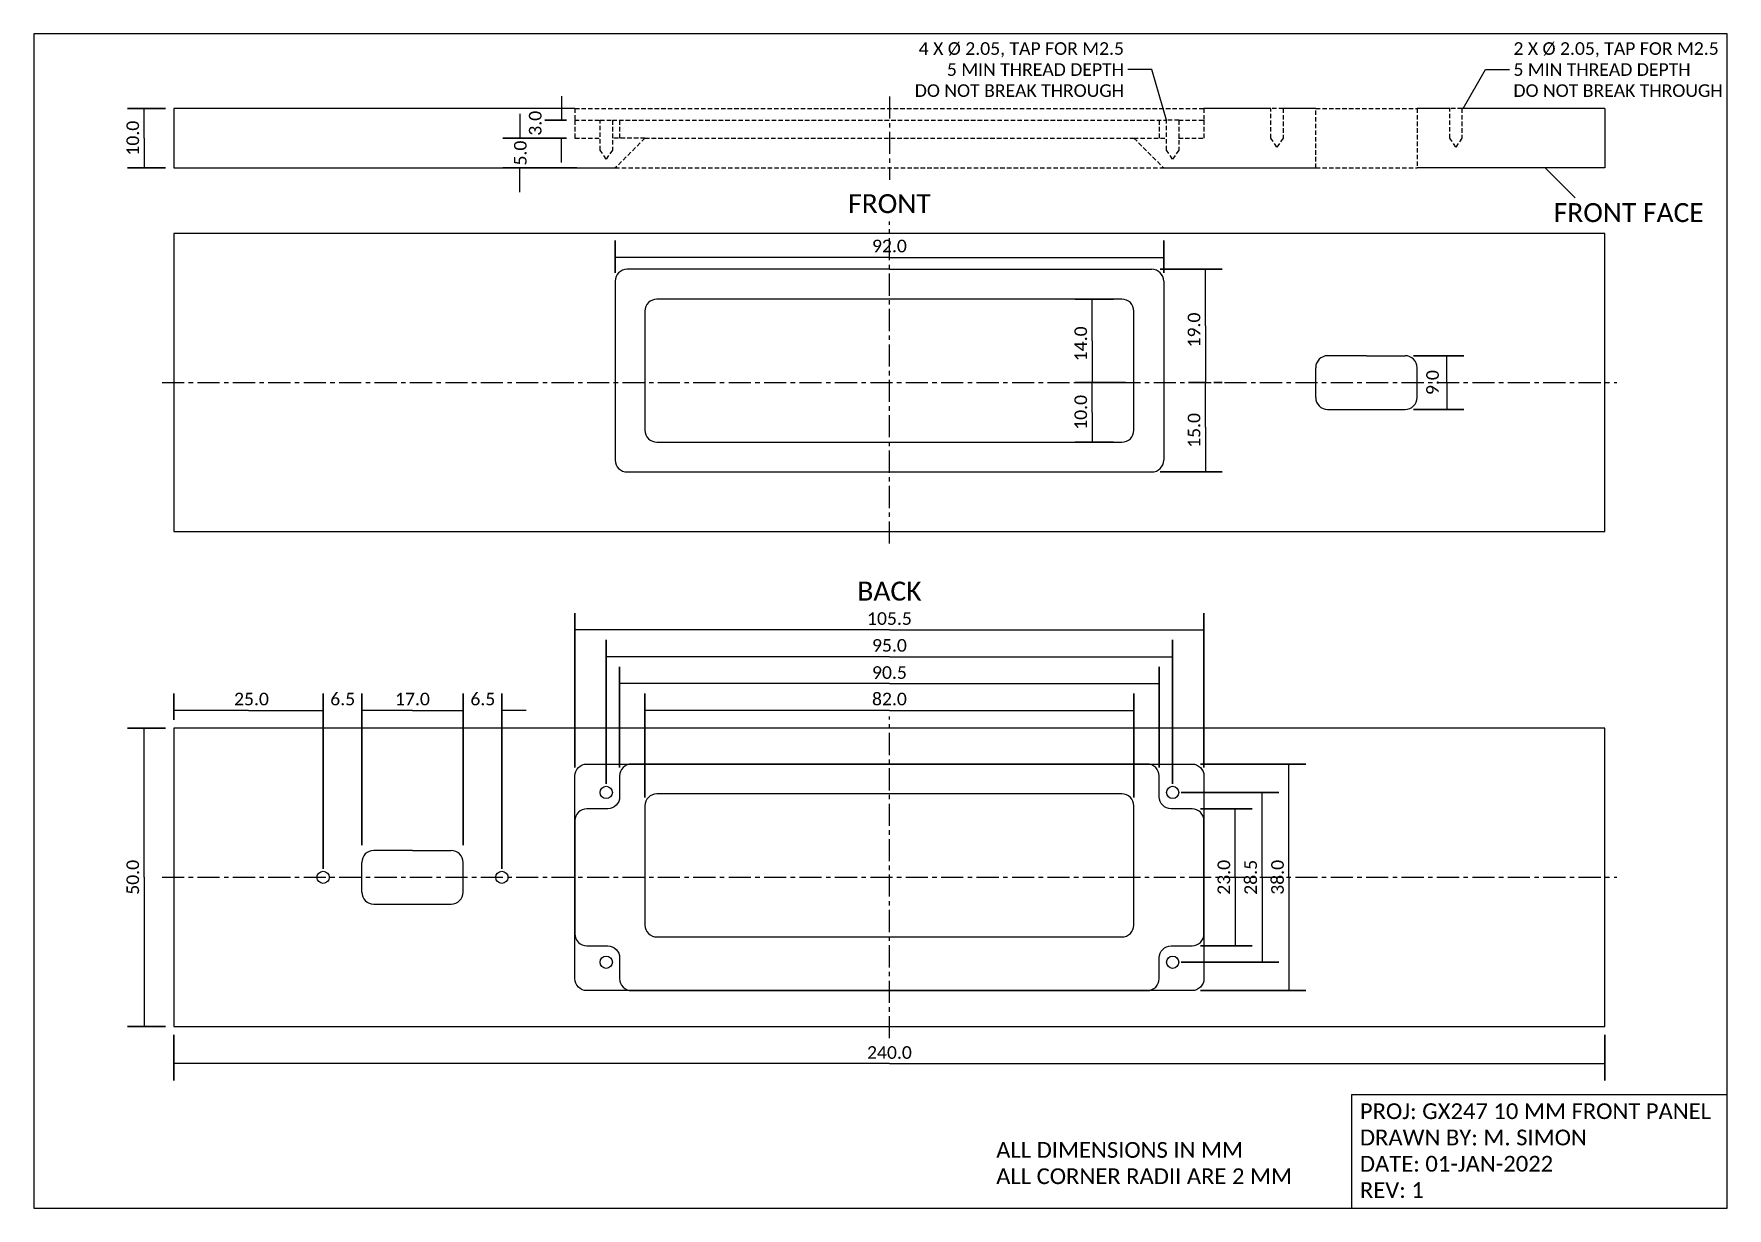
# Model space of a CAD drawing. Extents: x 0 to 284, y 0 to 197.
import ezdxf

# ---------------------------------------------------------------- set-up
doc = ezdxf.new("R2010")
doc.units = 0
doc.header["$LTSCALE"] = 2.97
doc.header["$MEASUREMENT"] = 0
doc.linetypes.add('CENTER', pattern=[2, 1.25, -0.25, 0.25, -0.25])
doc.linetypes.add('DASHED2', pattern=[0.375, 0.25, -0.125])
doc.layers.get('0').update_dxf_attribs({"linetype": 'CONTINUOUS'})
doc.styles.get("Standard").update_dxf_attribs({"font": 'txt.shx'})

msp = doc.modelspace()

# ---------------------------------------------------------------- linework, layer by layer
at = {"color": 251, "linetype": 'CONTINUOUS'}
for p, q in [((187.63, 191.13), (183.63, 191.13)), ((190.11, 182.63), (187.63, 191.13)), ((239.88, 184.63), (243.63, 191.13)), ((243.63, 191.13), (247.63, 191.13)), ((18.63, 179.63), (18.63, 184.63)), ((88.63, 186.7), (88.63, 182.63)), ((81.63, 183.7), (81.63, 179.63)), ((18.63, 179.63), (18.63, 174.63)), ((88.63, 175.57), (88.63, 179.63)), ((81.63, 170.57), (81.63, 174.63)), ((143.63, 159.63), (97.63, 159.63)), ((143.63, 159.63), (189.63, 159.63)), ((196.63, 148.13), (196.63, 157.63)), ((177.63, 145.63), (177.63, 152.63)), ((196.63, 148.13), (196.63, 138.63)), ((177.63, 145.63), (177.63, 138.63)), ((177.63, 133.63), (177.63, 138.63)), ((196.63, 131.13), (196.63, 138.63)), ((177.63, 133.63), (177.63, 128.63)), ((196.63, 131.13), (196.63, 123.63)), ((143.63, 97.13), (90.88, 97.13)), ((143.63, 97.13), (196.38, 97.13)), ((143.63, 92.63), (96.13, 92.63)), ((143.63, 92.63), (191.13, 92.63)), ((143.63, 88.13), (98.38, 88.13)), ((143.63, 88.13), (188.88, 88.13)), ((36.13, 83.63), (23.63, 83.63)), ((36.13, 83.63), (48.63, 83.63)), ((44.57, 83.63), (48.63, 83.63)), ((63.63, 83.63), (55.13, 83.63)), ((59.2, 83.63), (55.13, 83.63)), ((63.63, 83.63), (72.13, 83.63)), ((68.07, 83.63), (72.13, 83.63)), ((82.7, 83.63), (78.63, 83.63)), ((143.63, 83.63), (102.63, 83.63)), ((143.63, 83.63), (184.63, 83.63)), ((18.63, 55.63), (18.63, 80.63)), ((210.63, 55.63), (210.63, 74.63)), ((206.13, 55.63), (206.13, 69.88)), ((201.63, 55.63), (201.63, 67.13)), ((18.63, 55.63), (18.63, 30.63)), ((201.63, 55.63), (201.63, 44.13)), ((206.13, 55.63), (206.13, 41.38)), ((210.63, 55.63), (210.63, 36.63)), ((143.63, 24.38), (23.63, 24.38)), ((143.63, 24.38), (263.63, 24.38))]:
    msp.add_line(p, q, dxfattribs=at)
at = {"color": 7, "linetype": 'CONTINUOUS'}
for p, q in [((23.63, 184.63), (23.63, 174.63)), ((90.88, 184.63), (23.63, 184.63)), ((207.61, 184.63), (196.38, 184.63)), ((215.13, 184.63), (209.66, 184.63)), ((237.61, 184.63), (232.13, 184.63)), ((263.63, 184.63), (239.66, 184.63)), ((23.63, 174.63), (97.63, 174.63)), ((189.63, 174.63), (215.13, 174.63)), ((253.63, 174.63), (258.63, 169.63)), ((143.63, 157.63), (99.63, 157.63)), ((143.63, 157.63), (187.63, 157.63)), ((97.63, 155.63), (97.63, 125.63)), ((189.63, 155.63), (189.63, 125.63)), ((223.63, 143.13), (217.13, 143.13)), ((223.63, 143.13), (230.13, 143.13)), ((237.13, 138.63), (237.13, 143.13)), ((215.13, 136.13), (215.13, 141.13)), ((232.13, 136.13), (232.13, 141.13)), ((237.13, 138.63), (237.13, 134.13)), ((217.13, 134.13), (230.13, 134.13)), ((99.63, 123.63), (187.63, 123.63)), ((63.63, 60.13), (57.13, 60.13)), ((63.63, 60.13), (70.13, 60.13)), ((55.13, 53.13), (55.13, 58.13)), ((72.13, 53.13), (72.13, 58.13)), ((57.13, 51.13), (70.13, 51.13))]:
    msp.add_line(p, q, dxfattribs=at)
at = {"color": 7, "linetype": 'DASHED2'}
for p, q in [((90.88, 184.63), (90.88, 182.63)), ((90.88, 184.63), (196.38, 184.63)), ((196.38, 184.63), (196.38, 182.63)), ((209.66, 184.63), (207.61, 184.63)), ((215.13, 174.63), (215.13, 184.63)), ((215.13, 184.63), (232.13, 184.63)), ((232.13, 184.63), (232.13, 174.63)), ((239.66, 184.63), (237.61, 184.63)), ((90.86, 182.63), (95.11, 182.63)), ((90.88, 182.63), (90.88, 179.63)), ((97.16, 182.63), (190.11, 182.63)), ((98.38, 182.63), (98.38, 179.63)), ((188.88, 182.63), (188.88, 179.63)), ((192.16, 182.63), (190.11, 182.63)), ((192.16, 182.63), (196.38, 182.63)), ((196.38, 182.63), (196.38, 179.63)), ((90.88, 179.63), (95.13, 179.63)), ((102.63, 179.63), (97.16, 179.63)), ((102.63, 179.63), (97.63, 174.63)), ((102.63, 179.63), (184.63, 179.63)), ((184.63, 179.63), (190.11, 179.63)), ((184.63, 179.63), (189.63, 174.63)), ((192.13, 179.63), (196.38, 179.63)), ((97.63, 174.63), (189.63, 174.63)), ((215.13, 174.63), (232.13, 174.63))]:
    msp.add_line(p, q, dxfattribs=at)
at = {"color": 251, "linetype": 'CENTER'}
for p, q in [((143.63, 186.63), (143.63, 172.63)), ((143.63, 111.63), (143.63, 165.63)), ((21.63, 138.63), (265.63, 138.63)), ((143.63, 28.63), (143.63, 82.63)), ((21.63, 55.63), (265.63, 55.63))]:
    msp.add_line(p, q, dxfattribs=at)
at = {"color": 7, "linetype": 'CONTINUOUS'}
for points in [[(0.13, 0.13), (284.13, 0.13), (284.13, 197.13), (0.13, 197.13)], [(23.63, 113.63), (263.63, 113.63), (263.63, 163.63), (23.63, 163.63)], [(239.95, 143.13), (231.54, 143.13)], [(239.95, 134.13), (231.54, 134.13)], [(23.63, 30.63), (263.63, 30.63), (263.63, 80.63), (23.63, 80.63)], [(23.63, 30.63), (263.63, 30.63), (263.63, 80.63), (23.63, 80.63)], [(221.13, 0.13), (284.13, 0.13), (284.13, 19.13), (221.13, 19.13)]]:
    msp.add_lwpolyline(points, close=True, dxfattribs=at)
at = {"color": 251, "linetype": 'CONTINUOUS'}
for points in [[(15.81, 184.63), (22.22, 184.63)], [(85.81, 182.63), (89.47, 182.63)], [(78.81, 179.63), (89.47, 179.63)], [(85.81, 179.63), (89.47, 179.63)], [(15.81, 174.63), (22.22, 174.63)], [(78.81, 174.63), (91.22, 174.63)], [(97.63, 162.45), (97.63, 157.04)], [(189.63, 162.45), (189.63, 157.04)], [(199.45, 157.63), (189.04, 157.63)], [(174.81, 152.63), (181.22, 152.63)], [(174.81, 138.63), (183.22, 138.63)], [(174.81, 138.63), (183.22, 138.63)], [(193.81, 138.63), (196.63, 138.63)], [(199.45, 138.63), (198.04, 138.63)], [(174.81, 128.63), (181.22, 128.63)], [(199.45, 123.63), (189.04, 123.63)], [(90.88, 99.95), (90.88, 74.04)], [(196.38, 99.95), (196.38, 74.04)], [(96.13, 95.45), (96.13, 71.29)], [(191.13, 95.45), (191.13, 71.29)], [(98.38, 90.95), (98.38, 74.04)], [(188.88, 90.95), (188.88, 74.04)], [(23.63, 86.45), (23.63, 82.04)], [(48.63, 86.45), (48.63, 57.04)], [(48.63, 86.45), (48.63, 57.04)], [(55.13, 86.45), (55.13, 61.04)], [(55.13, 86.45), (55.13, 61.04)], [(72.13, 86.45), (72.13, 61.04)], [(72.13, 86.45), (72.13, 61.04)], [(78.63, 86.45), (78.63, 57.04)], [(102.63, 86.45), (102.63, 69.04)], [(184.63, 86.45), (184.63, 69.04)], [(15.81, 80.63), (22.22, 80.63)], [(213.45, 74.63), (195.79, 74.63)], [(208.95, 69.88), (192.54, 69.88)], [(204.45, 67.13), (195.79, 67.13)], [(204.45, 44.13), (195.79, 44.13)], [(208.95, 41.38), (192.54, 41.38)], [(213.45, 36.63), (195.79, 36.63)], [(15.81, 30.63), (22.22, 30.63)], [(23.63, 21.56), (23.63, 29.22)], [(263.63, 21.56), (263.63, 29.22)]]:
    msp.add_lwpolyline(points, close=True, dxfattribs=at)
at = {"color": 7, "linetype": 'DASHED2'}
for points in [[(209.66, 184.63), (209.66, 179.63), (208.63, 178.13), (207.61, 179.63), (207.61, 184.63)], [(239.66, 184.63), (239.66, 179.63), (238.63, 178.13), (237.61, 179.63), (237.61, 184.63)], [(192.16, 182.63), (192.16, 177.63), (191.13, 176.13), (190.11, 177.63), (190.11, 182.63)]]:
    msp.add_lwpolyline(points, dxfattribs=at)
at = {"color": 7, "linetype": 'CONTINUOUS'}
msp.add_lwpolyline([(263.63, 184.63), (263.63, 174.63), (232.13, 174.63)], dxfattribs=at)
at = {"color": 7, "linetype": 'DASHED2'}
msp.add_lwpolyline([(95.11, 182.63), (97.16, 182.63), (97.16, 177.63), (96.13, 176.13), (95.11, 177.63)], close=True, dxfattribs=at)
at = {"color": 7, "linetype": 'CONTINUOUS'}
for points in [[(182.63, 152.63), (104.63, 152.63, 0.414214), (102.63, 150.63), (102.63, 130.63, 0.414214), (104.63, 128.63), (182.63, 128.63, 0.414214), (184.63, 130.63), (184.63, 150.63, 0.414214)], [(194.38, 74.63, -0.414214), (196.38, 72.63), (196.38, 38.63, -0.414214), (194.38, 36.63), (92.88, 36.63, -0.414214), (90.88, 38.63), (90.88, 72.63, -0.414214), (92.88, 74.63)], [(186.88, 74.63), (100.38, 74.63, 0.414214), (98.38, 72.63), (98.38, 69.13, -0.414214), (96.38, 67.13), (92.88, 67.13, 0.414213), (90.88, 65.13), (90.88, 46.13, 0.414214), (92.88, 44.13), (96.38, 44.13, -0.414214), (98.38, 42.13), (98.38, 38.63, 0.414214), (100.38, 36.63), (186.88, 36.63, 0.414213), (188.88, 38.63), (188.88, 42.13, -0.414214), (190.88, 44.13), (194.38, 44.13, 0.414214), (196.38, 46.13), (196.38, 65.13, 0.414214), (194.38, 67.13), (190.88, 67.13, -0.414214), (188.88, 69.13), (188.88, 72.63, 0.414214)], [(95.11, 69.88, -1), (97.16, 69.88, -1)], [(182.63, 69.63), (104.63, 69.63, 0.414214), (102.63, 67.63), (102.63, 47.63, 0.414214), (104.63, 45.63), (182.63, 45.63, 0.414214), (184.63, 47.63), (184.63, 67.63, 0.414214)], [(190.11, 69.88, -1), (192.16, 69.88, -1)], [(47.61, 55.63, -1), (49.66, 55.63, -1)], [(77.61, 55.63, -1), (79.66, 55.63, -1)], [(95.11, 41.38, -1), (97.16, 41.38, -1)], [(190.11, 41.38, -1), (192.16, 41.38, -1)]]:
    msp.add_lwpolyline(points, format="xyb", close=True, dxfattribs=at)
for centre, start, end in [((99.63, 155.63), 90, 180), ((187.63, 155.63), 0, 90), ((217.13, 141.13), 90, 180), ((230.13, 141.13), 0, 90), ((217.13, 136.13), 180, 270), ((230.13, 136.13), 270, 0), ((99.63, 125.63), 180, 270), ((187.63, 125.63), 270, 0), ((57.13, 58.13), 90, 180), ((70.13, 58.13), 0, 90), ((57.13, 53.13), 180, 270), ((70.13, 53.13), 270, 0)]:
    msp.add_arc(centre, 2, start, end, dxfattribs=at)

# ---------------------------------------------------------------- texts
for s, insert, char_height, width, attachment_point in [('\\C251;\\fCalibri|b0|i0|;\\H2.1166585922241;4 X Ø 2.05, TAP FOR M2.5\\P5 MIN THREAD DEPTH\\PDO NOT BREAK THROUGH', (182.97, 191.13), 2.1167, 37.75, 6), ('\\C251;\\fCalibri|b0|i0|;\\H2.1166585922241;2 X Ø 2.05, TAP FOR M2.5\\P5 MIN THREAD DEPTH\\PDO NOT BREAK THROUGH', (248.29, 191.13), 2.1167, 37.75, 4), ('\\C7;\\fCalibri|b0|i0|;\\H3.1750242233276;FRONT', (143.63, 168.63), 3.175, 23, 5), ('\\C7;\\fCalibri|b0|i0|;\\H3.1750242233276;FRONT FACE', (267.63, 167.13), 3.175, 25.65, 5), ('\\C251;\\fCalibri|b0|i0|;\\H2.1166585922241;92.0', (143.63, 161.53), 2.1167, 5.6431, 5), ('\\C7;\\fCalibri|b0|i0|;\\H3.1750242233276;BACK', (143.63, 103.63), 3.175, 23, 5), ('\\C251;\\fCalibri|b0|i0|;\\H2.1166585922241;105.5', (143.63, 99.03), 2.1167, 7.0735, 5), ('\\C251;\\fCalibri|b0|i0|;\\H2.1166585922241;95.0', (143.63, 94.53), 2.1167, 5.6431, 5), ('\\C251;\\fCalibri|b0|i0|;\\H2.1166585922241;90.5', (143.63, 89.97), 2.1167, 5.6431, 5), ('\\C251;\\fCalibri|b0|i0|;\\H2.1166585922241;25.0', (36.63, 85.53), 2.1167, 5.6431, 5), ('\\C251;\\fCalibri|b0|i0|;\\H2.1166585922241;6.5', (51.93, 85.53), 2.1167, 4.2126, 5), ('\\C251;\\fCalibri|b0|i0|;\\H2.1166585922241;17.0', (63.63, 85.53), 2.1167, 5.6431, 5), ('\\C251;\\fCalibri|b0|i0|;\\H2.1166585922241;6.5', (75.43, 85.53), 2.1167, 4.2126, 5), ('\\C251;\\fCalibri|b0|i0|;\\H2.1166585922241;82.0', (143.63, 85.53), 2.1167, 5.6431, 5), ('\\C251;\\fCalibri|b0|i0|;\\H2.1166585922241;240.0', (143.63, 26.23), 2.1167, 7.0735, 5), ('\\C7;\\fCalibri|b0|i0|;\\H2.6458414077759;PROJ: GX247 10 MM FRONT PANEL\\PDRAWN BY: M. SIMON\\PDATE: 01-JAN-2022\\PREV: 1', (222.54, 17.72), 2.6458, 63, 1), ('\\C7;\\fCalibri|b0|i0|;\\H2.6458414077759;ALL DIMENSIONS IN MM\\PALL CORNER RADII ARE 2 MM', (161.54, 11.22), 2.6458, 53.5, 1)]:
    msp.add_mtext(s, dxfattribs=dict(insert=insert, char_height=char_height, width=width, attachment_point=attachment_point))
at = {"char_height": 2.1167, "attachment_point": 5, "rotation": 90}
for s, insert, width in [('\\C251;\\fCalibri|b0|i0|;\\H2.1166585922241;10.0', (16.73, 179.63), 5.6431), ('\\C251;\\fCalibri|b0|i0|;\\H2.1166585922241;3.0', (84.23, 182.13), 4.2126), ('\\C251;\\fCalibri|b0|i0|;\\H2.1166585922241;5.0', (81.73, 177.13), 4.2126), ('\\C251;\\fCalibri|b0|i0|;\\H2.1166585922241;14.0', (175.73, 145.13), 5.6431), ('\\C251;\\fCalibri|b0|i0|;\\H2.1166585922241;19.0', (194.73, 147.45), 5.6431), ('\\C251;\\fCalibri|b0|i0|;\\H2.1166585922241;9.0', (234.73, 138.63), 4.2126), ('\\C251;\\fCalibri|b0|i0|;\\H2.1166585922241;10.0', (175.73, 133.63), 5.6431), ('\\C251;\\fCalibri|b0|i0|;\\H2.1166585922241;15.0', (194.73, 130.6), 5.6431), ('\\C251;\\fCalibri|b0|i0|;\\H2.1166585922241;50.0', (16.73, 55.63), 5.6431), ('\\C251;\\fCalibri|b0|i0|;\\H2.1166585922241;23.0', (199.73, 55.63), 5.6431), ('\\C251;\\fCalibri|b0|i0|;\\H2.1166585922241;28.5', (204.23, 55.63), 5.6431), ('\\C251;\\fCalibri|b0|i0|;\\H2.1166585922241;38.0', (208.73, 55.63), 5.6431)]:
    msp.add_mtext(s, dxfattribs=dict(at, insert=insert, width=width))

doc.saveas('drawing.dxf')
